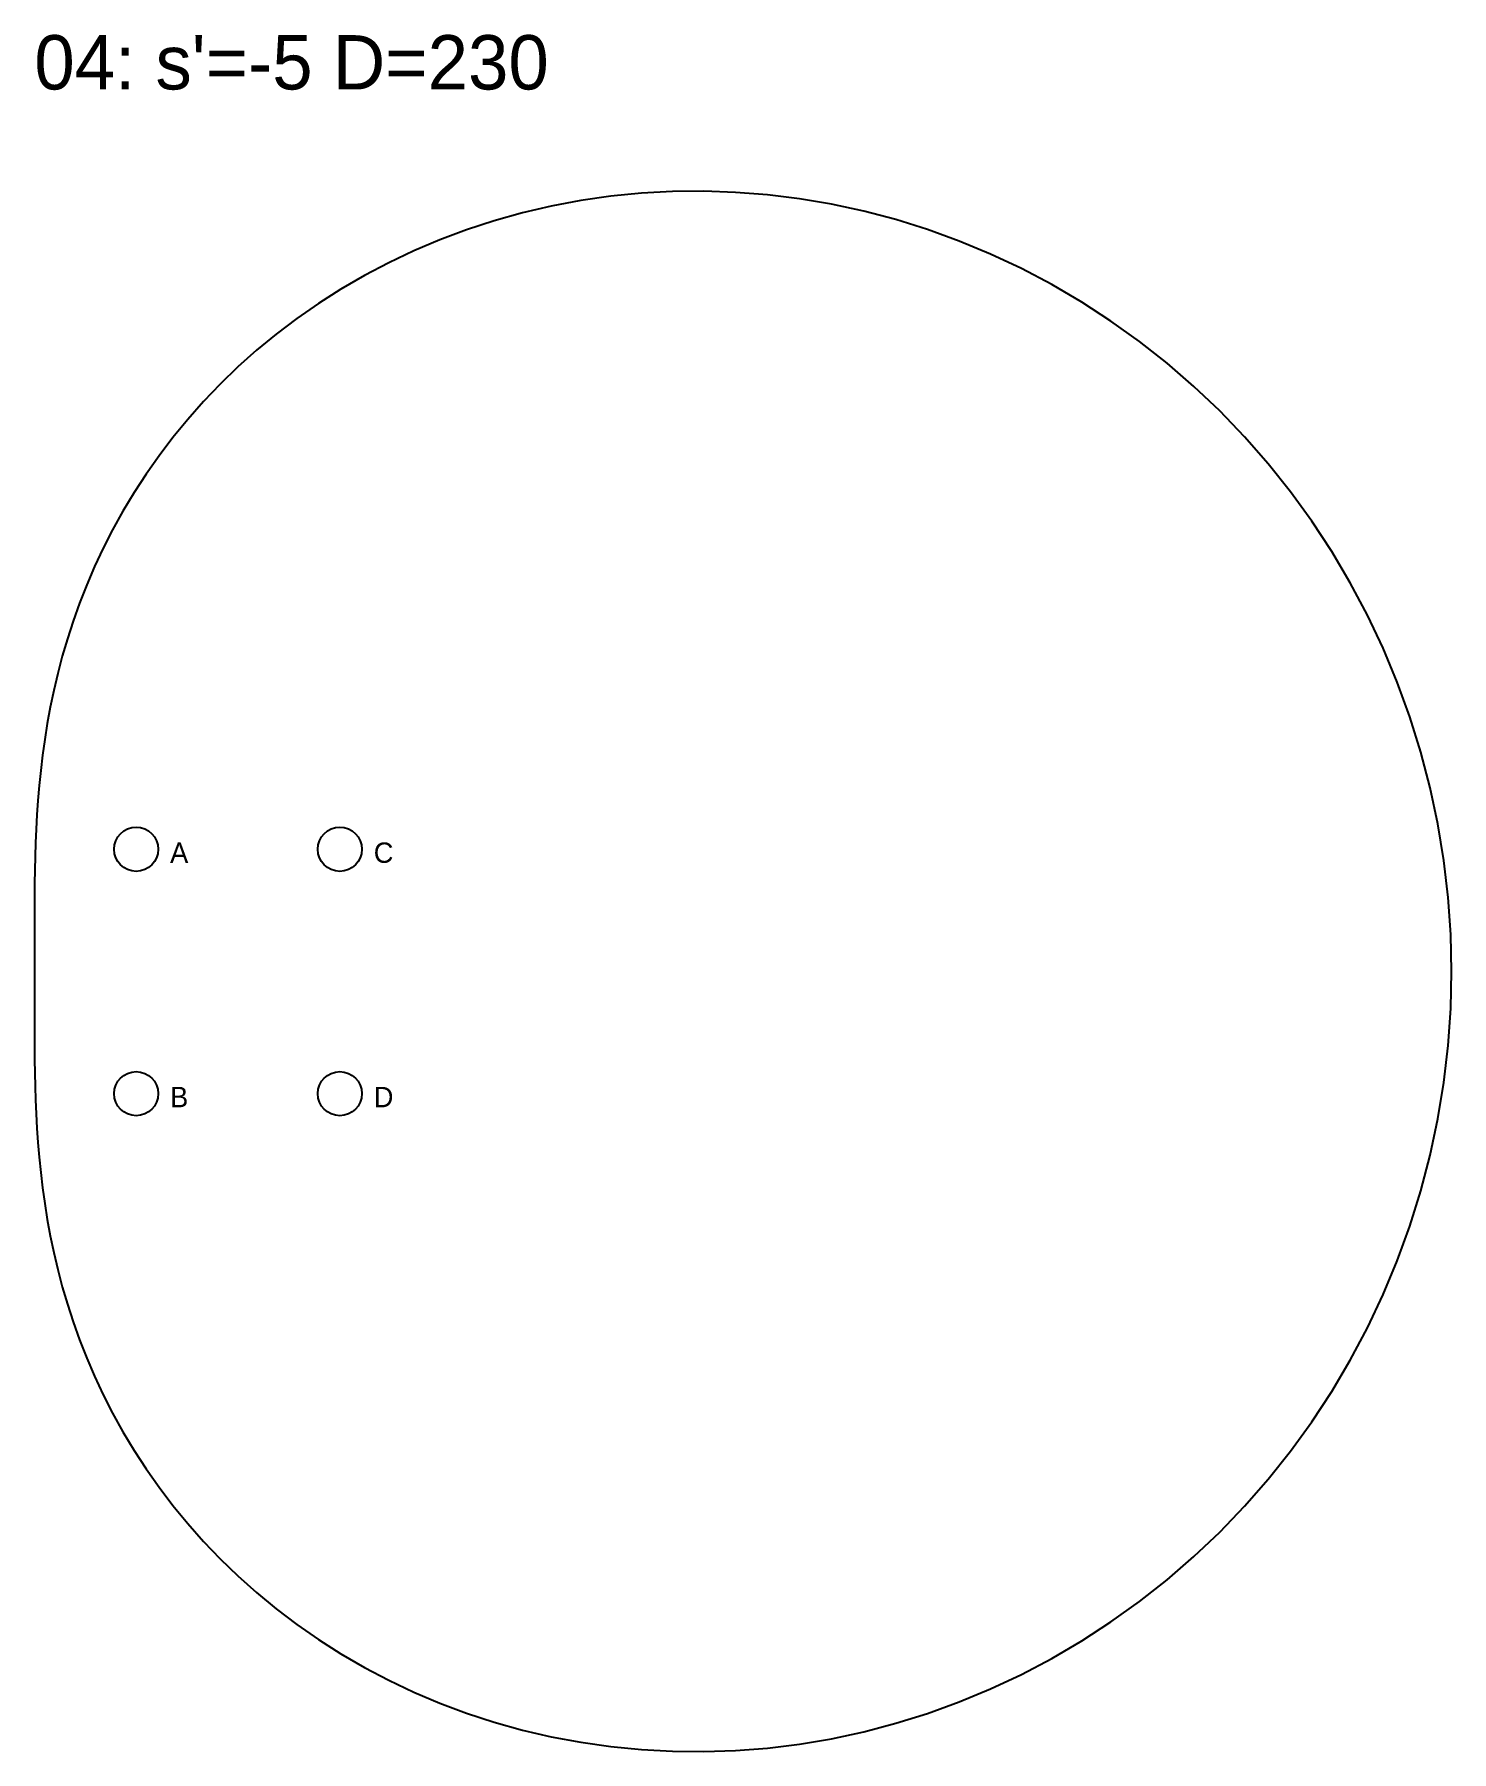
# Model space of a CAD drawing. Header units: millimetres. Extents: x 0 to 209, y -115 to 138.
import ezdxf

# ---------------------------------------------------------------- set-up
doc = ezdxf.new("R2010")
doc.units = ezdxf.units.MM
for name, color, linetype in [('DOWEL', 5, 'CONTINUOUS'), ('SLAB_00', 2, 'CONTINUOUS'), ('TEXT', 1, 'CONTINUOUS')]:
    doc.layers.add(name, color=color, linetype=linetype)

msp = doc.modelspace()

# ---------------------------------------------------------------- linework, layer by layer
at = {"layer": 'DOWEL'}
for centre in [(15, 18), (45, 18), (15, -18), (45, -18)]:
    msp.add_circle(centre, 3.25, dxfattribs=at)
at = {"layer": 'SLAB_00'}
msp.add_lwpolyline([(208.798, 0), (208.671, 5.464), (208.289, 10.915), (207.655, 16.339), (206.771, 21.724), (205.638, 27.055), (204.26, 32.321), (202.642, 37.509), (200.788, 42.607), (198.703, 47.602), (196.396, 52.483), (193.871, 57.239), (191.136, 61.859), (188.201, 66.332), (185.073, 70.65), (181.761, 74.802), (178.276, 78.781), (174.627, 82.578), (170.825, 86.186), (166.881, 89.599), (162.805, 92.809), (158.611, 95.813), (154.308, 98.605), (149.91, 101.182), (145.427, 103.54), (140.873, 105.677), (136.259, 107.592), (131.598, 109.283), (126.901, 110.75), (122.181, 111.994), (117.449, 113.015), (112.717, 113.816), (107.996, 114.4), (103.298, 114.769), (98.633, 114.927), (94.012, 114.879), (89.445, 114.63), (84.942, 114.185), (80.511, 113.551), (76.162, 112.733), (71.902, 111.739), (67.74, 110.577), (63.682, 109.253), (59.736, 107.777), (55.906, 106.156), (52.199, 104.399), (48.62, 102.515), (45.171, 100.512), (41.857, 98.401), (38.681, 96.189), (35.645, 93.886), (32.75, 91.502), (29.998, 89.045), (27.389, 86.524), (24.923, 83.948), (22.599, 81.326), (20.416, 78.667), (18.372, 75.977), (16.465, 73.266), (14.692, 70.541), (13.05, 67.809), (11.535, 65.077), (10.143, 62.351), (8.87, 59.638), (7.711, 56.943), (6.661, 54.271), (5.715, 51.627), (4.867, 49.014), (4.112, 46.438), (3.444, 43.9), (2.857, 41.403), (2.346, 38.95), (1.904, 36.542), (1.526, 34.18), (1.205, 31.865), (0.937, 29.596), (0.715, 27.375), (0.535, 25.199), (0.39, 23.067), (0.277, 20.978), (0.19, 18.93), (0.125, 16.92), (0.078, 14.945), (0.046, 13.003), (0.025, 11.09), (0.012, 9.202), (0.005, 7.335), (0.002, 5.486), (0, 3.65), (0, 1.823), (0, 0), (0, -1.823), (0, -3.65), (0.002, -5.486), (0.005, -7.335), (0.012, -9.202), (0.025, -11.09), (0.046, -13.003), (0.078, -14.945), (0.125, -16.92), (0.19, -18.93), (0.277, -20.978), (0.39, -23.067), (0.535, -25.199), (0.715, -27.375), (0.937, -29.596), (1.205, -31.865), (1.526, -34.18), (1.904, -36.542), (2.346, -38.95), (2.857, -41.403), (3.444, -43.9), (4.112, -46.438), (4.867, -49.014), (5.715, -51.627), (6.661, -54.271), (7.711, -56.943), (8.87, -59.638), (10.143, -62.351), (11.535, -65.077), (13.05, -67.809), (14.692, -70.541), (16.465, -73.266), (18.372, -75.977), (20.416, -78.667), (22.599, -81.326), (24.923, -83.948), (27.389, -86.524), (29.998, -89.045), (32.75, -91.502), (35.645, -93.886), (38.681, -96.189), (41.857, -98.401), (45.171, -100.512), (48.62, -102.515), (52.199, -104.399), (55.906, -106.156), (59.736, -107.777), (63.682, -109.253), (67.74, -110.577), (71.902, -111.739), (76.162, -112.733), (80.511, -113.551), (84.942, -114.185), (89.445, -114.63), (94.012, -114.879), (98.633, -114.927), (103.298, -114.769), (107.996, -114.4), (112.717, -113.816), (117.449, -113.015), (122.181, -111.994), (126.901, -110.75), (131.598, -109.283), (136.259, -107.592), (140.873, -105.677), (145.427, -103.54), (149.91, -101.182), (154.308, -98.605), (158.611, -95.813), (162.805, -92.809), (166.881, -89.599), (170.825, -86.186), (174.627, -82.578), (178.276, -78.781), (181.761, -74.802), (185.073, -70.65), (188.201, -66.332), (191.136, -61.859), (193.871, -57.239), (196.396, -52.483), (198.703, -47.602), (200.788, -42.607), (202.642, -37.509), (204.26, -32.321), (205.638, -27.055), (206.771, -21.724), (207.655, -16.339), (208.289, -10.915), (208.671, -5.464)], close=True, dxfattribs=at)

# ---------------------------------------------------------------- texts
at = {"layer": 'DOWEL'}
for s, p in [('A', (20, 16)), ('C', (50, 16)), ('B', (20, -20)), ('D', (50, -20))]:
    msp.add_text(s, height=3, dxfattribs=at).set_placement(p)
at = {"layer": 'TEXT'}
msp.add_text("04: s'=-5 D=230", height=8, dxfattribs=at).set_placement((0, 129.927))

doc.saveas('drawing.dxf')
